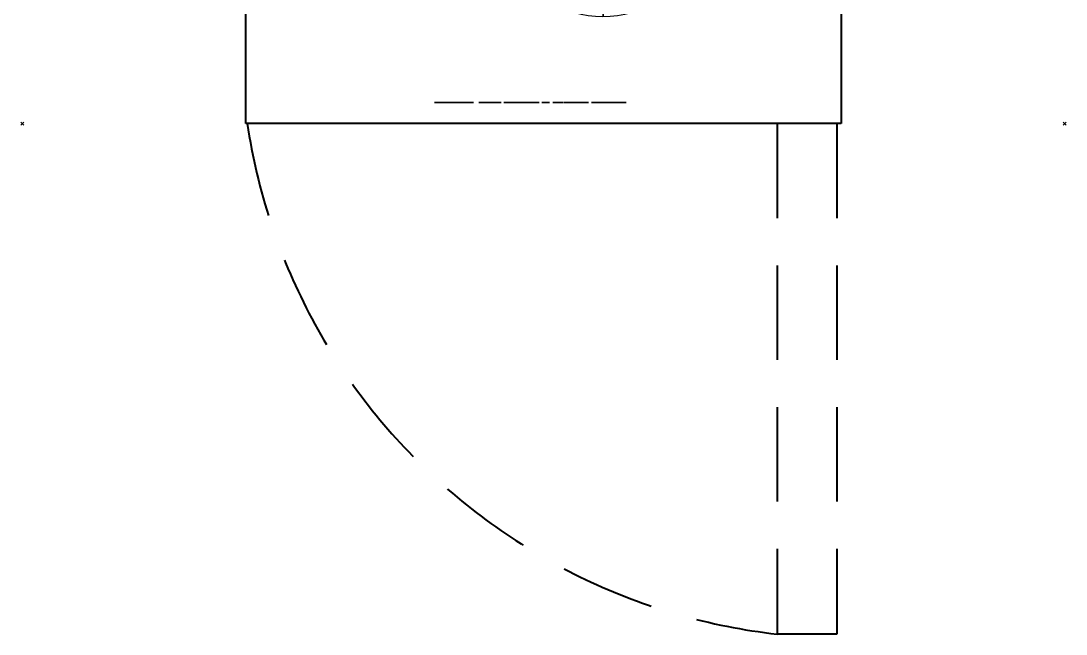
# Model space of a CAD drawing. Header units: millimetres. Extents: x -151 to 551, y -1073 to 151.
# Drawn here: x -151 to 551, y -1073 to -661 of the extents above; entities that cross this region are included whole.
import ezdxf

# ---------------------------------------------------------------- set-up
doc = ezdxf.new("R2010")
doc.units = ezdxf.units.MM
doc.header["$PDMODE"] = 3
doc.linetypes.add('Dash', pattern=[11.999999, 6, -6])
doc.linetypes.add('NASCOSTA', pattern=[9.525, 6.35, -3.175])
doc.layers.add('IQ_200_2D', color=1, linetype='Continuous', lineweight=40)
doc.layers.add('IQ_204_2D', color=7, linetype='Dash', lineweight=40)
for name, color, linetype in [('IQ_BLACK_3D', 250, 'Continuous'), ('IQ_CON_DRAIN_INT', 7, 'Continuous'), ('IQ_INS_3D', 3, 'Continuous')]:
    doc.layers.add(name, color=color, linetype=linetype)

# ---------------------------------------------------------------- blocks, each defined once
blk = doc.blocks.new('*X4')
at = {"color": 0}
for p, q in [((313.993, 2209.039), (321.505, 2216.552)), ((314.108, 2207.74), (322.804, 2216.436)), ((314.158, 2210.619), (319.926, 2216.386)), ((314.399, 2206.617), (323.928, 2216.145)), ((314.821, 2205.625), (324.919, 2215.723)), ((315.101, 2212.976), (317.568, 2215.443)), ((315.354, 2204.743), (325.801, 2215.191)), ((315.985, 2203.96), (326.584, 2214.559))]:
    blk.add_line(p, q, dxfattribs=at)
blk = doc.blocks.new('DRAIN')
blk.add_line((-2.121, -2.121), (2.121, 2.121))
at = {"extrusion": (-1, 0, 0)}
blk.add_line((0, 2.121, -2.121), (0, -2.121, 2.121), dxfattribs=at)
at = {"extrusion": (0, -1, 0)}
blk.add_line((-2.121, 0, -2.121), (2.121, 0, 2.121), dxfattribs=at)
at = {"extrusion": (-1, 0, 0)}
for start, end in [(45, 225), (225, 45)]:
    blk.add_arc((0, 0), 3, start, end, dxfattribs=at)
for start, end in [(45, 225), (225, 45)]:
    blk.add_arc((0, 0), 3, start, end)
at = {"extrusion": (0, -1, 0)}
for start, end in [(45, 225), (225, 45)]:
    blk.add_arc((0, 0), 3, start, end, dxfattribs=at)
at = {"xscale": 0.4000000000000909, "yscale": 0.4000000000000909, "zscale": 0.4000000000000909}
blk.add_blockref('*X4', (-128.597, -883.621), dxfattribs=at)
at = {"extrusion": (-1, 0, 0), "xscale": 0.3999999999999773, "yscale": 0.3999999999999773, "zscale": 0.3999999999999773}
blk.add_blockref('*X4', (-128.597, -883.621), dxfattribs=at)
at = {"extrusion": (0, -1, 0), "xscale": 0.4000000000000909, "yscale": 0.4000000000000909, "zscale": 0.4000000000000909}
blk.add_blockref('*X4', (-128.597, -883.621), dxfattribs=at)

msp = doc.modelspace()

# ---------------------------------------------------------------- linework, layer by layer
at = {"layer": 'IQ_200_2D'}
for p, q in [((0, -730), (0, 0)), ((400, 0), (400, -730)), ((400, -730), (0, -730))]:
    msp.add_line(p, q, dxfattribs=at)
at = {"layer": 'IQ_204_2D', "linetype": 'NASCOSTA', "ltscale": 10}
for p, q in [((357, -730), (357, -1073)), ((397, -730), (397, -1073)), ((397, -1073), (357, -1073))]:
    msp.add_line(p, q, dxfattribs=at)
msp.add_arc((402.44, -669.59), 405.96, 188.55784, 263.57308, dxfattribs=at)
at = {"layer": 'IQ_INS_3D'}
for p in [(-150, -730), (550, -730)]:
    msp.add_point(p, dxfattribs=at)

# ---------------------------------------------------------------- block references
at = {"layer": 'IQ_CON_DRAIN_INT', "xscale": 25, "yscale": 25, "zscale": 25}
msp.add_blockref('DRAIN', (240, -583), dxfattribs=at)

# ---------------------------------------------------------------- meshes
at = {"layer": 'IQ_BLACK_3D'}
mesh = msp.add_polyface(dxfattribs=at)
corners = [(153.07, -715.77, 690.34), (126.86, -715.77, 690.34), (126.86, -715.77, 664.17), (153.07, -715.77, 664.17), (143.47, -715.77, 665.51), (143.47, -715.77, 689.06), (146.32, -715.77, 687.77), (148.75, -715.77, 685.8), (150.61, -715.77, 683.29), (151.78, -715.77, 680.38), (152.17, -715.77, 677.28), (151.78, -715.77, 674.18), (150.61, -715.77, 671.28), (148.75, -715.77, 668.76), (146.32, -715.77, 666.8), (142.27, -715.77, 687.35), (141.56, -715.77, 684.91), (140.32, -715.77, 682.68), (138.62, -715.77, 680.79), (136.53, -715.77, 679.33), (134.17, -715.77, 678.37), (131.65, -715.77, 677.96), (127.76, -715.77, 677.96), (128.29, -715.77, 680.87), (129.52, -715.77, 683.55), (131.36, -715.77, 685.86), (133.71, -715.77, 687.66), (136.42, -715.77, 688.83), (139.33, -715.77, 689.3), (142.27, -715.77, 689.06), (131.65, -715.77, 676.6), (134.17, -715.77, 676.19), (136.53, -715.77, 675.24), (138.62, -715.77, 673.77), (140.32, -715.77, 671.88), (141.56, -715.77, 669.66), (142.27, -715.77, 667.21), (142.27, -715.77, 665.2), (139.31, -715.77, 665.04), (136.39, -715.77, 665.59), (133.69, -715.77, 666.81), (131.36, -715.77, 668.65), (129.53, -715.77, 670.98), (128.3, -715.77, 673.68), (127.76, -715.77, 676.6)]
mesh.append_faces([[corners[k] for k in face] for face in [(14, 3, 13), (41, 2, 40), (39, 2, 38), (9, 0, 8), (7, 0, 6), (6, 0, 5), (15, 5, 29), (21, 30, 20), (24, 1, 23)]], dxfattribs={"vtx0": -1, "vtx1": -1})
mesh.append_faces([[corners[k] for k in face] for face in [(4, 37, 3)]], dxfattribs={"vtx0": -1, "vtx1": -1, "vtx2": -1})
mesh.append_faces([[corners[k] for k in face] for face in [(3, 14, 4), (3, 37, 38, 2), (4, 36, 37), (17, 33, 34, 16), (3, 10, 11), (2, 41, 42), (2, 42, 43), (19, 32, 33, 18), (19, 31, 32), (20, 30, 31, 19), (0, 7, 8), (16, 4, 5, 15), (10, 3, 0), (1, 25, 26), (28, 0, 1)]], dxfattribs={"vtx0": -1, "vtx2": -1})
mesh.append_faces([[corners[k] for k in face] for face in [(12, 13, 3), (11, 12, 3), (39, 40, 2), (43, 44, 2), (9, 10, 0), (17, 18, 33), (22, 23, 1), (27, 28, 1), (26, 27, 1), (24, 25, 1), (34, 35, 16)]], dxfattribs={"vtx1": -1, "vtx2": -1})
mesh.append_faces([[corners[k] for k in face] for face in [(35, 36, 4, 16), (1, 2, 44, 22), (28, 29, 5, 0)]], dxfattribs={"vtx1": -1, "vtx2": -1, "vtx3": -1})
mesh.append_faces([[corners[k] for k in face] for face in [(44, 30, 21, 22)]], dxfattribs={"vtx1": -1, "vtx3": -1})
mesh = msp.add_polyface(dxfattribs=at)
corners = [(166.98, -715.77, 674.67), (166.98, -715.77, 677.21), (162.01, -715.77, 677.21), (161.8, -715.77, 677.22), (161.99, -715.77, 674.67), (160.93, -715.77, 674.75), (161.58, -715.77, 677.24), (161.36, -715.77, 677.29), (161.13, -715.77, 677.36), (159.86, -715.77, 675), (158.99, -715.77, 675.42), (160.68, -715.77, 677.58), (160.47, -715.77, 677.74), (158.28, -715.77, 676), (160.28, -715.77, 677.94), (157.75, -715.77, 676.72), (160.11, -715.77, 678.17), (157.37, -715.77, 677.58), (159.98, -715.77, 678.45), (159.87, -715.77, 678.77), (160.9, -715.77, 677.46), (159.78, -715.77, 681.55), (166.37, -715.77, 681.55), (166.37, -715.77, 684.1), (159.78, -715.77, 684.1), (159.78, -715.77, 687.8), (166.79, -715.77, 687.8), (166.79, -715.77, 690.34), (157.08, -715.77, 690.34), (159.8, -715.77, 679.14), (157.15, -715.77, 678.57), (159.78, -715.77, 679.55), (157.08, -715.77, 679.67), (159.1, -715.77, 665.37), (159.49, -715.77, 664.36), (159.87, -715.77, 664.64), (159.22, -715.77, 665.53), (158.94, -715.77, 665.25), (159.06, -715.77, 664.18), (160.15, -715.77, 665.01), (159.29, -715.77, 665.71), (160.33, -715.77, 665.45), (159.32, -715.77, 665.91), (157.62, -715.77, 664.12), (158.6, -715.77, 664.12), (158.55, -715.77, 665.14), (157.62, -715.77, 665.14), (156.51, -715.77, 662.28), (157.62, -715.77, 662.28), (158.75, -715.77, 665.17), (156.51, -715.77, 667.7), (157.62, -715.77, 666.68), (160.33, -715.77, 666.37), (159.29, -715.77, 666.11), (160.39, -715.77, 665.91), (159.22, -715.77, 666.29), (160.15, -715.77, 666.81), (159.87, -715.77, 667.18), (159.1, -715.77, 666.45), (159.49, -715.77, 667.46), (158.94, -715.77, 666.57), (159.06, -715.77, 667.64), (158.75, -715.77, 666.65), (158.6, -715.77, 667.7), (158.55, -715.77, 666.68), (166.09, -715.77, 665.17), (166.09, -715.77, 664.15), (166.89, -715.77, 664.15), (167, -715.77, 665.17), (164.98, -715.77, 662.28), (166.09, -715.77, 662.28), (167.19, -715.77, 665.19), (167.97, -715.77, 664.42), (167.37, -715.77, 665.26), (167.53, -715.77, 665.37), (164.98, -715.77, 667.7), (166.09, -715.77, 666.68), (167.08, -715.77, 666.68), (167.56, -715.77, 667.64), (167.1, -715.77, 667.7), (167.27, -715.77, 666.63), (167.98, -715.77, 667.47)]
mesh.append_faces([[corners[k] for k in face] for face in [(11, 9, 20), (18, 15, 16), (21, 32, 31), (54, 42, 41), (60, 61, 62), (71, 72, 73)]], dxfattribs={"vtx0": -1, "vtx1": -1})
mesh.append_faces([[corners[k] for k in face] for face in [(32, 21, 24, 28)]], dxfattribs={"vtx0": -1, "vtx1": -1, "vtx2": -1})
mesh.append_faces([[corners[k] for k in face] for face in [(5, 6, 7), (5, 7, 8, 9), (28, 24, 25), (33, 34, 35, 36), (37, 38, 34, 33), (36, 35, 39, 40), (41, 42, 40, 39), (38, 37, 49), (52, 53, 42, 54), (53, 52, 56), (63, 64, 62, 61), (65, 66, 67, 68), (77, 78, 79, 76), (76, 79, 75), (78, 77, 80, 81)]], dxfattribs={"vtx0": -1, "vtx2": -1})
mesh.append_faces([[corners[k] for k in face] for face in [(8, 20, 9), (74, 73, 72)]], dxfattribs={"vtx1": -1, "vtx2": -1})
mesh.append_faces([[corners[k] for k in face] for face in [(71, 68, 67, 72)]], dxfattribs={"vtx1": -1, "vtx2": -1, "vtx3": -1})
mesh.append_faces([[corners[k] for k in face] for face in [(2, 3, 4, 0), (5, 4, 3, 6), (10, 9, 11, 12), (13, 10, 12, 14), (15, 13, 14, 16), (17, 15, 18, 19), (19, 29, 30, 17), (29, 31, 32, 30), (43, 44, 45, 46), (44, 38, 49, 45), (50, 47, 46, 51), (55, 53, 56, 57), (58, 55, 57, 59), (60, 58, 59, 61), (51, 64, 63, 50), (75, 69, 65, 76)]], dxfattribs={"vtx1": -1, "vtx3": -1})
mesh.append_faces([[corners[k] for k in face] for face in [(0, 1, 2)]], dxfattribs={"vtx2": -1})
mesh.append_faces([[corners[k] for k in face] for face in [(47, 48, 43, 46), (69, 70, 66, 65)]], dxfattribs={"vtx2": -1, "vtx3": -1})
mesh.append_faces([[corners[k] for k in face] for face in [(21, 22, 23, 24), (25, 26, 27, 28)]], dxfattribs={"vtx3": -1})
mesh = msp.add_polyface(dxfattribs=at)
corners = [(168.9, -715.77, 674.67), (171.59, -715.77, 674.67), (168.9, -715.77, 682.94), (171.59, -715.77, 690.35), (168.9, -715.77, 690.35), (177.94, -715.77, 674.53), (178.67, -715.77, 676.76), (177.95, -715.77, 676.97), (176.64, -715.77, 674.93), (177.32, -715.77, 677.3), (175.53, -715.77, 675.58), (174.62, -715.77, 676.45), (176.81, -715.77, 677.74), (176.43, -715.77, 678.29), (176.17, -715.77, 678.94), (173.94, -715.77, 677.54), (173.52, -715.77, 678.81), (176.06, -715.77, 679.68), (173.37, -715.77, 680.26), (176.13, -715.77, 681.57), (176.51, -715.77, 682.67), (176.9, -715.77, 683.13), (174.64, -715.77, 684.26), (173.95, -715.77, 683.15), (173.52, -715.77, 681.84), (176.25, -715.77, 682.15), (177.4, -715.77, 683.51), (175.55, -715.77, 685.15), (176.66, -715.77, 685.81), (177.98, -715.77, 683.81), (177.93, -715.77, 686.22), (167.97, -715.77, 664.42), (166.89, -715.77, 664.15), (168.01, -715.77, 662.28), (169.27, -715.77, 662.28), (167.53, -715.77, 665.37), (168.29, -715.77, 664.63), (167.65, -715.77, 665.52), (167.73, -715.77, 665.7), (168.74, -715.77, 665.22), (168.86, -715.77, 665.58), (168.55, -715.77, 664.9), (167.75, -715.77, 666.08), (167.76, -715.77, 665.89), (168.89, -715.77, 665.95), (168.82, -715.77, 666.41), (168.64, -715.77, 666.83), (167.68, -715.77, 666.26), (168.35, -715.77, 667.19), (167.58, -715.77, 666.42), (167.44, -715.77, 666.55), (167.98, -715.77, 667.47), (167.27, -715.77, 666.63), (176.66, -715.77, 663.27), (176.92, -715.77, 662.27), (177.6, -715.77, 662.55), (177.09, -715.77, 663.45), (176.19, -715.77, 663.21), (176.19, -715.77, 662.18), (175.73, -715.77, 663.27), (178.18, -715.77, 663), (177.46, -715.77, 663.73), (177.74, -715.77, 664.1), (178.63, -715.77, 663.58), (175.3, -715.77, 663.45), (175.46, -715.77, 662.27), (174.79, -715.77, 662.55), (174.93, -715.77, 663.73), (174.2, -715.77, 663), (174.65, -715.77, 664.1), (173.76, -715.77, 663.58), (174.47, -715.77, 664.53), (173.47, -715.77, 664.26), (173.38, -715.77, 664.99), (174.41, -715.77, 664.99), (173.47, -715.77, 665.72), (174.47, -715.77, 665.45), (177.46, -715.77, 666.26), (177.74, -715.77, 665.89), (178.18, -715.77, 666.98), (177.6, -715.77, 667.43), (177.09, -715.77, 666.54), (176.92, -715.77, 667.71), (176.66, -715.77, 666.72), (176.19, -715.77, 667.81), (176.19, -715.77, 666.78), (174.65, -715.77, 665.89), (174.93, -715.77, 666.26), (174.2, -715.77, 666.98), (173.76, -715.77, 666.4), (175.3, -715.77, 666.54), (174.79, -715.77, 667.43), (175.46, -715.77, 667.71), (175.73, -715.77, 666.72)]
mesh.append_faces([[corners[k] for k in face] for face in [(31, 32, 33, 34)]], dxfattribs={"vtx0": -1})
mesh.append_faces([[corners[k] for k in face] for face in [(12, 10, 9), (25, 23, 19), (65, 64, 66), (77, 80, 81)]], dxfattribs={"vtx0": -1, "vtx1": -1})
mesh.append_faces([[corners[k] for k in face] for face in [(5, 6, 7, 8), (9, 10, 8, 7), (23, 25, 20), (29, 30, 28), (35, 31, 36, 37), (50, 48, 51, 52), (48, 50, 49), (53, 54, 55, 56), (57, 58, 54, 53), (58, 57, 59), (67, 68, 66, 64), (69, 70, 68, 67), (71, 72, 70, 69), (82, 83, 81, 80), (83, 82, 84, 85), (92, 93, 85, 84)]], dxfattribs={"vtx0": -1, "vtx2": -1})
mesh.append_faces([[corners[k] for k in face] for face in [(37, 36, 41, 39)]], dxfattribs={"vtx0": -1, "vtx3": -1})
mesh.append_faces([[corners[k] for k in face] for face in [(0, 1, 2)]], dxfattribs={"vtx1": -1})
mesh.append_faces([[corners[k] for k in face] for face in [(24, 18, 19, 23)]], dxfattribs={"vtx1": -1, "vtx2": -1})
mesh.append_faces([[corners[k] for k in face] for face in [(18, 16, 17, 19)]], dxfattribs={"vtx1": -1, "vtx2": -1, "vtx3": -1})
mesh.append_faces([[corners[k] for k in face] for face in [(11, 10, 12, 13), (13, 14, 15, 11), (16, 15, 14, 17), (20, 21, 22, 23), (21, 26, 27, 22), (28, 27, 26, 29), (38, 37, 39, 40), (42, 43, 44, 45), (43, 38, 40, 44), (45, 46, 47, 42), (46, 48, 49, 47), (55, 60, 61, 56), (62, 61, 60, 63), (59, 64, 65, 58), (73, 72, 71, 74), (75, 73, 74, 76), (77, 78, 79, 80), (86, 87, 88, 89), (89, 75, 76, 86), (87, 90, 91, 88), (92, 91, 90, 93)]], dxfattribs={"vtx1": -1, "vtx3": -1})
mesh.append_faces([[corners[k] for k in face] for face in [(3, 4, 2, 1)]], dxfattribs={"vtx2": -1})
mesh = msp.add_polyface(dxfattribs=at)
corners = [(181.41, -715.77, 674.66), (182.37, -715.77, 675.03), (180.92, -715.77, 676.91), (180.26, -715.77, 676.75), (183.29, -715.77, 675.61), (181.51, -715.77, 677.17), (180.42, -715.77, 674.45), (179.49, -715.77, 676.69), (179.4, -715.77, 674.39), (182.05, -715.77, 677.54), (184.19, -715.77, 676.42), (182.56, -715.77, 678), (182.2, -715.77, 681.57), (176.06, -715.77, 679.68), (184.91, -715.77, 679.68), (184.96, -715.77, 680.62), (184.86, -715.77, 681.79), (182.14, -715.77, 682.07), (178.67, -715.77, 676.76), (177.94, -715.77, 674.53), (176.13, -715.77, 681.57), (184.56, -715.77, 682.87), (181.98, -715.77, 682.53), (184.07, -715.77, 683.84), (181.71, -715.77, 682.96), (180.94, -715.77, 683.63), (181.36, -715.77, 683.32), (182.6, -715.77, 685.39), (181.64, -715.77, 685.91), (183.42, -715.77, 684.69), (180.55, -715.77, 686.25), (179.91, -715.77, 684.01), (180.45, -715.77, 683.86), (179.33, -715.77, 686.36), (179.33, -715.77, 684.06), (177.93, -715.77, 686.22), (177.98, -715.77, 683.81), (178.63, -715.77, 683.99), (192.54, -715.77, 674.34), (191.72, -715.77, 676.9), (191.12, -715.77, 674.5), (190.98, -715.77, 677.15), (189.81, -715.77, 674.93), (190.33, -715.77, 677.56), (188.67, -715.77, 675.62), (189.79, -715.77, 678.11), (187.71, -715.77, 676.54), (189.39, -715.77, 678.77), (189.13, -715.77, 679.53), (186.98, -715.77, 677.66), (186.52, -715.77, 678.95), (186.35, -715.77, 680.38), (189.04, -715.77, 680.38), (191.72, -715.77, 683.86), (192.54, -715.77, 683.95), (192.54, -715.77, 686.41), (191.12, -715.77, 686.26), (189.39, -715.77, 681.98), (187.71, -715.77, 684.21), (186.98, -715.77, 683.09), (189.13, -715.77, 681.22), (186.52, -715.77, 681.81), (189.79, -715.77, 682.64), (188.67, -715.77, 685.13), (189.81, -715.77, 685.82), (190.33, -715.77, 683.19), (190.98, -715.77, 683.6), (177.92, -715.77, 664.53), (178.63, -715.77, 663.58), (178.91, -715.77, 664.26), (177.98, -715.77, 664.99), (177.74, -715.77, 664.1), (179.01, -715.77, 664.99), (177.92, -715.77, 665.45), (178.91, -715.77, 665.72), (178.63, -715.77, 666.4), (177.74, -715.77, 665.89), (178.18, -715.77, 666.98), (184.78, -715.77, 665.53), (184.78, -715.77, 664.51), (186.82, -715.77, 664.51), (186.82, -715.77, 665.53), (183.67, -715.77, 662.28), (184.78, -715.77, 662.28), (183.67, -715.77, 667.7), (184.78, -715.77, 666.68), (187.02, -715.77, 666.68), (187.02, -715.77, 667.7), (192.73, -715.77, 663.77), (191.62, -715.77, 664.04), (191.66, -715.77, 663.65), (191.78, -715.77, 663.28)]
mesh.append_faces([[corners[k] for k in face] for face in [(9, 4, 10, 11), (78, 79, 80, 81)]], dxfattribs={"vtx0": -1})
mesh.append_faces([[corners[k] for k in face] for face in [(6, 7, 8), (5, 4, 9), (25, 28, 32), (29, 24, 23), (34, 33, 37), (38, 39, 40), (47, 46, 45), (77, 76, 75)]], dxfattribs={"vtx0": -1, "vtx1": -1})
mesh.append_faces([[corners[k] for k in face] for face in [(84, 79, 78, 85)]], dxfattribs={"vtx0": -1, "vtx1": -1, "vtx3": -1})
mesh.append_faces([[corners[k] for k in face] for face in [(12, 15, 16, 17), (18, 19, 8, 7), (13, 12, 20), (17, 16, 21, 22), (23, 24, 22, 21), (30, 31, 32, 28), (31, 30, 33, 34), (35, 36, 37, 33), (41, 42, 40, 39), (42, 41, 43, 44), (45, 46, 44, 43), (51, 48, 52), (57, 58, 59, 60), (58, 57, 62, 63), (51, 52, 60), (64, 65, 66, 56), (56, 66, 53), (65, 64, 63, 62), (67, 68, 69, 70), (68, 67, 71), (72, 73, 70, 69), (73, 72, 74), (75, 76, 73, 74)]], dxfattribs={"vtx0": -1, "vtx2": -1})
mesh.append_faces([[corners[k] for k in face] for face in [(12, 13, 14, 15), (88, 89, 90, 91)]], dxfattribs={"vtx0": -1, "vtx3": -1})
mesh.append_faces([[corners[k] for k in face] for face in [(50, 49, 48, 51), (61, 51, 60, 59)]], dxfattribs={"vtx1": -1, "vtx2": -1})
mesh.append_faces([[corners[k] for k in face] for face in [(0, 1, 2, 3), (1, 4, 5, 2), (6, 0, 3, 7), (25, 26, 27, 28), (26, 24, 29, 27), (47, 48, 49, 46), (53, 54, 55, 56)]], dxfattribs={"vtx1": -1, "vtx3": -1})
mesh.append_faces([[corners[k] for k in face] for face in [(82, 83, 79, 84)]], dxfattribs={"vtx2": -1})
mesh.append_faces([[corners[k] for k in face] for face in [(85, 86, 87, 84)]], dxfattribs={"vtx3": -1})
mesh = msp.add_polyface(dxfattribs=at)
corners = [(194.97, -715.77, 674.8), (196.08, -715.77, 675.41), (194.16, -715.77, 677.13), (193.4, -715.77, 676.89), (193.79, -715.77, 674.45), (192.54, -715.77, 676.81), (192.54, -715.77, 674.34), (191.72, -715.77, 676.9), (197.11, -715.77, 676.31), (194.83, -715.77, 677.52), (195.44, -715.77, 678.05), (194.83, -715.77, 683.23), (195.44, -715.77, 682.7), (197.11, -715.77, 684.44), (196.08, -715.77, 685.34), (193.4, -715.77, 683.86), (194.16, -715.77, 683.62), (194.97, -715.77, 685.95), (193.79, -715.77, 686.3), (192.54, -715.77, 686.41), (192.54, -715.77, 683.95), (199.6, -715.77, 676.56), (200.16, -715.77, 675.87), (202.11, -715.77, 677.87), (201.92, -715.77, 678.11), (201.76, -715.77, 678.4), (199.18, -715.77, 677.39), (201.63, -715.77, 678.73), (198.92, -715.77, 678.34), (201.53, -715.77, 679.11), (201.48, -715.77, 679.55), (198.79, -715.77, 679.4), (201.48, -715.77, 683.55), (201.49, -715.77, 686.01), (201.49, -715.77, 690.35), (198.79, -715.77, 690.35), (193.4, -715.77, 663.31), (193.35, -715.77, 662.28), (195.1, -715.77, 662.28), (195.1, -715.77, 663.31), (193.23, -715.77, 663.33), (192.96, -715.77, 662.33), (193.06, -715.77, 663.39), (192.26, -715.77, 662.67), (192.59, -715.77, 662.46), (192.81, -715.77, 663.62), (191.78, -715.77, 663.28), (191.99, -715.77, 662.95), (192.92, -715.77, 663.49), (194.9, -715.77, 664.59), (194.9, -715.77, 665.61), (192.73, -715.77, 665.61), (192.73, -715.77, 664.59), (192.73, -715.77, 666.68), (195.05, -715.77, 666.68), (195.05, -715.77, 667.7), (191.62, -715.77, 667.7), (191.62, -715.77, 664.04), (192.73, -715.77, 663.77), (201.06, -715.77, 662.22), (201.47, -715.77, 663.21), (201.22, -715.77, 663.24), (200.62, -715.77, 662.33), (200.73, -715.77, 663.44), (199.87, -715.77, 662.79), (200.21, -715.77, 662.53), (200.52, -715.77, 663.6), (199.59, -715.77, 663.13), (200.98, -715.77, 663.34), (200.35, -715.77, 663.81), (200.23, -715.77, 664.04), (199.38, -715.77, 663.51), (200.58, -715.77, 664.93), (201.02, -715.77, 664.73), (201.2, -715.77, 665.81), (201.09, -715.77, 665.85), (201, -715.77, 665.92), (200.92, -715.77, 666.02), (200.21, -715.77, 665.22), (199.9, -715.77, 665.59), (200.87, -715.77, 666.12), (199.78, -715.77, 666.06), (200.84, -715.77, 666.24), (200.85, -715.77, 666.36), (199.77, -715.77, 666.56), (200.88, -715.77, 666.47), (200.94, -715.77, 666.58), (200.02, -715.77, 667.16), (199.89, -715.77, 666.98), (200.56, -715.77, 667.57), (201.03, -715.77, 666.66), (201.13, -715.77, 666.73), (200.99, -715.77, 667.73), (200.17, -715.77, 667.32), (199.81, -715.77, 666.78)]
mesh.append_faces([[corners[k] for k in face] for face in [(36, 37, 38, 39)]], dxfattribs={"vtx0": -1})
mesh.append_faces([[corners[k] for k in face] for face in [(29, 28, 27), (58, 46, 45), (63, 62, 68), (76, 72, 75)]], dxfattribs={"vtx0": -1, "vtx1": -1})
mesh.append_faces([[corners[k] for k in face] for face in [(25, 26, 21, 24), (27, 28, 26, 25), (37, 36, 40, 41), (41, 40, 42), (45, 46, 47, 48), (48, 47, 43, 42), (59, 60, 61, 62), (66, 67, 64, 63), (79, 77, 80, 81), (81, 82, 83, 84), (81, 80, 82), (89, 90, 91, 92), (93, 86, 90, 89), (86, 93, 87)]], dxfattribs={"vtx0": -1, "vtx2": -1})
mesh.append_faces([[corners[k] for k in face] for face in [(31, 30, 32, 33), (57, 58, 52, 51)]], dxfattribs={"vtx0": -1, "vtx2": -1, "vtx3": -1})
mesh.append_faces([[corners[k] for k in face] for face in [(42, 43, 44, 41), (63, 64, 65, 62)]], dxfattribs={"vtx0": -1, "vtx3": -1})
mesh.append_faces([[corners[k] for k in face] for face in [(10, 9, 8)]], dxfattribs={"vtx1": -1})
mesh.append_faces([[corners[k] for k in face] for face in [(61, 68, 62), (66, 69, 67), (79, 78, 77), (88, 94, 85)]], dxfattribs={"vtx1": -1, "vtx2": -1})
mesh.append_faces([[corners[k] for k in face] for face in [(0, 1, 2, 3), (4, 0, 3, 5), (6, 4, 5, 7), (1, 8, 9, 2), (15, 16, 17, 18), (16, 11, 14, 17), (18, 19, 20, 15), (21, 22, 23, 24), (29, 30, 31, 28), (56, 57, 51, 53), (72, 73, 74, 75), (76, 77, 78, 72), (85, 86, 87, 88), (94, 84, 83, 85)]], dxfattribs={"vtx1": -1, "vtx3": -1})
mesh.append_faces([[corners[k] for k in face] for face in [(49, 50, 51, 52)]], dxfattribs={"vtx2": -1})
mesh.append_faces([[corners[k] for k in face] for face in [(11, 12, 13, 14), (33, 34, 35, 31), (53, 54, 55, 56), (69, 70, 71, 67)]], dxfattribs={"vtx3": -1})
mesh = msp.add_polyface(dxfattribs=at)
corners = [(203.54, -715.77, 677.21), (202.84, -715.77, 674.72), (203.98, -715.77, 674.67), (203.77, -715.77, 677.2), (203.99, -715.77, 677.2), (203.29, -715.77, 677.25), (203.04, -715.77, 677.31), (201.78, -715.77, 674.94), (200.16, -715.77, 675.87), (200.89, -715.77, 675.33), (202.33, -715.77, 677.68), (202.11, -715.77, 677.87), (202.56, -715.77, 677.52), (202.8, -715.77, 677.4), (203.94, -715.77, 683.55), (203.94, -715.77, 686.01), (201.49, -715.77, 686.01), (201.48, -715.77, 683.55), (206.21, -715.77, 674.67), (208.89, -715.77, 674.67), (208.89, -715.77, 680.63), (206.21, -715.77, 686), (208.96, -715.77, 681.39), (209.17, -715.77, 682.05), (209.5, -715.77, 682.61), (208.89, -715.77, 684.32), (208.89, -715.77, 686), (202.61, -715.77, 662.47), (203.1, -715.77, 662.76), (202.19, -715.77, 663.45), (201.97, -715.77, 663.32), (203.29, -715.77, 663.09), (202.27, -715.77, 663.53), (203.41, -715.77, 663.45), (202.32, -715.77, 663.62), (202.08, -715.77, 662.28), (201.73, -715.77, 663.23), (202.36, -715.77, 663.73), (203.44, -715.77, 663.83), (203.39, -715.77, 664.21), (202.36, -715.77, 663.84), (203.26, -715.77, 664.57), (202.34, -715.77, 663.94), (202.3, -715.77, 664.04), (203.03, -715.77, 664.87), (202.23, -715.77, 664.13), (202.74, -715.77, 665.12), (202.15, -715.77, 664.2), (201.6, -715.77, 664.5), (202.42, -715.77, 665.31), (201.82, -715.77, 665.58), (201.47, -715.77, 663.21), (201.06, -715.77, 662.22), (201.51, -715.77, 662.19), (201.02, -715.77, 664.73), (201.2, -715.77, 665.81), (202.18, -715.77, 666.49), (202.39, -715.77, 666.28), (202.94, -715.77, 667.17), (202.63, -715.77, 667.44), (201.93, -715.77, 666.64), (202.26, -715.77, 667.64), (201.65, -715.77, 666.74), (201.86, -715.77, 667.76), (201.44, -715.77, 667.79), (201.36, -715.77, 666.77), (200.99, -715.77, 667.73), (201.24, -715.77, 666.76), (201.13, -715.77, 666.73), (203.19, -715.77, 666.83), (208.92, -715.77, 663.44), (208.06, -715.77, 662.79), (208.4, -715.77, 662.53), (208.81, -715.77, 662.33), (208.71, -715.77, 663.6), (207.78, -715.77, 663.13), (208.54, -715.77, 663.81), (208.42, -715.77, 664.04), (207.57, -715.77, 663.51), (208.09, -715.77, 665.59), (209.11, -715.77, 666.02), (209.05, -715.77, 666.12), (207.97, -715.77, 666.06), (208.39, -715.77, 665.22), (209.03, -715.77, 666.24), (209.04, -715.77, 666.36), (207.95, -715.77, 666.56), (209.07, -715.77, 666.47), (209.13, -715.77, 666.58), (208.2, -715.77, 667.16), (208.08, -715.77, 666.98), (208, -715.77, 666.78), (208.36, -715.77, 667.32)]
mesh.append_faces([[corners[k] for k in face] for face in [(3, 2, 4), (58, 57, 69)]], dxfattribs={"vtx0": -1})
mesh.append_faces([[corners[k] for k in face] for face in [(12, 7, 13), (42, 41, 43), (35, 36, 53), (49, 47, 46), (89, 88, 92)]], dxfattribs={"vtx0": -1, "vtx1": -1})
mesh.append_faces([[corners[k] for k in face] for face in [(0, 1, 2, 3), (1, 5, 6, 7), (7, 6, 13), (21, 20, 22), (21, 22, 23), (43, 41, 44, 45), (46, 47, 45, 44), (51, 52, 53, 36), (64, 65, 62, 63), (66, 67, 65, 64), (74, 75, 71, 70), (79, 80, 81, 82), (82, 84, 85, 86)]], dxfattribs={"vtx0": -1, "vtx2": -1})
mesh.append_faces([[corners[k] for k in face] for face in [(70, 71, 72, 73)]], dxfattribs={"vtx0": -1, "vtx3": -1})
mesh.append_faces([[corners[k] for k in face] for face in [(26, 21, 25)]], dxfattribs={"vtx1": -1})
mesh.append_faces([[corners[k] for k in face] for face in [(0, 5, 1), (68, 67, 66), (74, 76, 75), (79, 83, 80), (90, 91, 87)]], dxfattribs={"vtx1": -1, "vtx2": -1})
mesh.append_faces([[corners[k] for k in face] for face in [(23, 24, 25, 21)]], dxfattribs={"vtx1": -1, "vtx2": -1, "vtx3": -1})
mesh.append_faces([[corners[k] for k in face] for face in [(8, 9, 10, 11), (9, 7, 12, 10), (27, 28, 29, 30), (28, 31, 32, 29), (31, 33, 34, 32), (35, 27, 30, 36), (37, 34, 33, 38), (38, 39, 40, 37), (39, 41, 42, 40), (48, 47, 49, 50), (54, 48, 50, 55), (56, 57, 58, 59), (60, 56, 59, 61), (62, 60, 61, 63), (87, 88, 89, 90), (91, 86, 85, 87)]], dxfattribs={"vtx1": -1, "vtx3": -1})
mesh.append_faces([[corners[k] for k in face] for face in [(14, 15, 16, 17), (18, 19, 20, 21)]], dxfattribs={"vtx2": -1})
mesh.append_faces([[corners[k] for k in face] for face in [(76, 77, 78, 75)]], dxfattribs={"vtx3": -1})
mesh = msp.add_polyface(dxfattribs=at)
corners = [(209.5, -715.77, 682.61), (209.96, -715.77, 683.06), (208.89, -715.77, 684.32), (209.84, -715.77, 685.5), (210.52, -715.77, 683.39), (211.19, -715.77, 683.6), (210.53, -715.77, 685.89), (209.29, -715.77, 684.97), (211.34, -715.77, 686.14), (211.94, -715.77, 683.67), (212.26, -715.77, 686.23), (213.07, -715.77, 686.16), (213.07, -715.77, 683.55), (215.79, -715.77, 675.63), (216.94, -715.77, 674.93), (217.45, -715.77, 677.55), (216.91, -715.77, 678.1), (214.83, -715.77, 676.55), (216.51, -715.77, 678.76), (216.25, -715.77, 679.51), (214.11, -715.77, 677.66), (213.65, -715.77, 678.93), (216.16, -715.77, 680.34), (213.65, -715.77, 681.74), (213.48, -715.77, 680.34), (216.91, -715.77, 682.58), (217.45, -715.77, 683.12), (215.79, -715.77, 685.05), (214.83, -715.77, 684.13), (216.51, -715.77, 681.92), (214.11, -715.77, 683.01), (216.25, -715.77, 681.16), (210.8, -715.77, 662.47), (211.29, -715.77, 662.76), (210.38, -715.77, 663.45), (210.16, -715.77, 663.32), (211.48, -715.77, 663.09), (210.46, -715.77, 663.53), (211.59, -715.77, 663.45), (210.51, -715.77, 663.62), (210.26, -715.77, 662.28), (209.92, -715.77, 663.23), (210.54, -715.77, 663.73), (211.63, -715.77, 663.83), (211.58, -715.77, 664.21), (210.55, -715.77, 663.84), (211.45, -715.77, 664.57), (210.53, -715.77, 663.94), (210.49, -715.77, 664.04), (211.22, -715.77, 664.87), (210.42, -715.77, 664.13), (210.93, -715.77, 665.12), (210.34, -715.77, 664.2), (209.78, -715.77, 664.5), (210.61, -715.77, 665.31), (210.01, -715.77, 665.58), (209.66, -715.77, 663.21), (209.25, -715.77, 662.22), (209.7, -715.77, 662.19), (209.41, -715.77, 663.24), (208.81, -715.77, 662.33), (209.17, -715.77, 663.34), (209.2, -715.77, 664.73), (209.39, -715.77, 665.81), (208.92, -715.77, 663.44), (210.37, -715.77, 666.49), (210.58, -715.77, 666.28), (211.13, -715.77, 667.17), (210.81, -715.77, 667.44), (208.77, -715.77, 664.93), (209.28, -715.77, 665.85), (210.12, -715.77, 666.64), (210.45, -715.77, 667.64), (209.84, -715.77, 666.74), (210.05, -715.77, 667.76), (209.63, -715.77, 667.79), (209.55, -715.77, 666.77), (209.18, -715.77, 667.73), (209.43, -715.77, 666.76), (209.32, -715.77, 666.73), (211.38, -715.77, 666.83), (209.18, -715.77, 665.92), (209.11, -715.77, 666.02), (208.39, -715.77, 665.22), (207.97, -715.77, 666.06), (209.05, -715.77, 666.12), (209.03, -715.77, 666.24), (208.75, -715.77, 667.57), (209.21, -715.77, 666.66), (208.36, -715.77, 667.32), (209.13, -715.77, 666.58)]
mesh.append_faces([[corners[k] for k in face] for face in [(67, 66, 80)]], dxfattribs={"vtx0": -1})
mesh.append_faces([[corners[k] for k in face] for face in [(29, 30, 31), (47, 46, 48), (40, 41, 58), (64, 60, 61), (81, 69, 70), (54, 52, 51)]], dxfattribs={"vtx0": -1, "vtx1": -1})
mesh.append_faces([[corners[k] for k in face] for face in [(3, 4, 5, 6), (2, 1, 4, 7), (23, 22, 31, 30), (48, 46, 49, 50), (51, 52, 50, 49), (56, 57, 58, 41), (57, 56, 59, 60), (75, 76, 73, 74), (77, 78, 76, 75), (84, 85, 86), (87, 88, 79, 77), (89, 90, 88, 87)]], dxfattribs={"vtx0": -1, "vtx2": -1})
mesh.append_faces([[corners[k] for k in face] for face in [(22, 23, 24, 21)]], dxfattribs={"vtx0": -1, "vtx3": -1})
mesh.append_faces([[corners[k] for k in face] for face in [(0, 1, 2), (10, 8, 9, 11), (3, 7, 4), (59, 61, 60), (79, 78, 77)]], dxfattribs={"vtx1": -1, "vtx2": -1})
mesh.append_faces([[corners[k] for k in face] for face in [(8, 6, 5, 9), (13, 14, 15, 16), (17, 13, 16, 18), (18, 19, 20, 17), (21, 20, 19, 22), (25, 26, 27, 28), (29, 25, 28, 30), (32, 33, 34, 35), (33, 36, 37, 34), (36, 38, 39, 37), (40, 32, 35, 41), (42, 39, 38, 43), (43, 44, 45, 42), (44, 46, 47, 45), (53, 52, 54, 55), (62, 53, 55, 63), (65, 66, 67, 68), (69, 62, 63, 70), (71, 65, 68, 72), (73, 71, 72, 74), (81, 82, 83, 69)]], dxfattribs={"vtx1": -1, "vtx3": -1})
mesh.append_faces([[corners[k] for k in face] for face in [(9, 12, 11)]], dxfattribs={"vtx2": -1})
mesh = msp.add_polyface(dxfattribs=at)
corners = [(221.09, -715.77, 674.49), (222.39, -715.77, 674.93), (221.23, -715.77, 677.14), (220.49, -715.77, 676.87), (223.54, -715.77, 675.63), (221.88, -715.77, 677.55), (219.67, -715.77, 674.33), (219.67, -715.77, 676.78), (218.84, -715.77, 676.87), (222.42, -715.77, 678.1), (224.5, -715.77, 676.55), (222.83, -715.77, 678.76), (223.09, -715.77, 679.51), (225.23, -715.77, 677.66), (225.69, -715.77, 678.93), (223.18, -715.77, 680.34), (218.1, -715.77, 677.14), (218.24, -715.77, 674.49), (216.94, -715.77, 674.93), (217.45, -715.77, 677.55), (225.85, -715.77, 680.34), (225.69, -715.77, 681.74), (225.23, -715.77, 683.01), (223.09, -715.77, 681.16), (222.42, -715.77, 682.58), (222.83, -715.77, 681.92), (224.5, -715.77, 684.13), (223.54, -715.77, 685.05), (221.88, -715.77, 683.12), (222.39, -715.77, 685.75), (221.23, -715.77, 683.54), (221.09, -715.77, 686.19), (219.67, -715.77, 686.34), (220.49, -715.77, 683.8), (217.45, -715.77, 683.12), (218.1, -715.77, 683.54), (216.94, -715.77, 685.75), (215.79, -715.77, 685.05), (218.84, -715.77, 683.8), (219.67, -715.77, 683.89), (218.24, -715.77, 686.19), (216.23, -715.77, 667.7), (216.23, -715.77, 662.28), (217.35, -715.77, 662.28), (217.35, -715.77, 667.7), (226.05, -715.77, 663.8), (225.7, -715.77, 663.53), (226.27, -715.77, 662.55), (226.85, -715.77, 663), (225.3, -715.77, 663.36), (225.59, -715.77, 662.27), (224.86, -715.77, 662.18), (227.3, -715.77, 663.58), (226.32, -715.77, 664.15), (227.58, -715.77, 664.26), (226.49, -715.77, 664.56), (224.86, -715.77, 663.31), (224.13, -715.77, 662.27), (224.42, -715.77, 663.36), (223.45, -715.77, 662.55), (223.67, -715.77, 663.8), (222.87, -715.77, 663), (224.02, -715.77, 663.53), (223.4, -715.77, 664.15), (222.42, -715.77, 663.58), (223.23, -715.77, 664.56), (222.14, -715.77, 664.26), (223.17, -715.77, 664.99), (222.04, -715.77, 664.99), (227.58, -715.77, 665.72), (227.3, -715.77, 666.4), (226.49, -715.77, 665.43), (226.55, -715.77, 664.99), (226.32, -715.77, 665.84), (226.85, -715.77, 666.98), (226.05, -715.77, 666.18), (226.27, -715.77, 667.43), (225.7, -715.77, 666.45), (225.3, -715.77, 666.62), (225.59, -715.77, 667.71), (224.86, -715.77, 666.68), (224.86, -715.77, 667.81), (224.42, -715.77, 666.62), (223.4, -715.77, 665.84), (222.42, -715.77, 666.4), (222.14, -715.77, 665.72), (223.23, -715.77, 665.43), (223.67, -715.77, 666.18), (222.87, -715.77, 666.98), (224.13, -715.77, 667.71), (224.02, -715.77, 666.45), (223.45, -715.77, 667.43)]
mesh.append_faces([[corners[k] for k in face] for face in [(41, 42, 43, 44)]])
mesh.append_faces([[corners[k] for k in face] for face in [(50, 49, 51), (71, 70, 73), (80, 81, 82)]], dxfattribs={"vtx0": -1, "vtx1": -1})
mesh.append_faces([[corners[k] for k in face] for face in [(6, 7, 8), (9, 4, 10, 11), (12, 13, 14, 15), (13, 12, 11, 10), (4, 9, 5), (32, 39, 33), (54, 55, 53, 52), (56, 57, 51, 49), (57, 56, 58, 59), (60, 61, 59, 62), (59, 58, 62), (63, 64, 61, 60), (65, 66, 64, 63), (66, 65, 67, 68), (74, 75, 73, 70), (76, 77, 75, 74), (83, 84, 85, 86), (68, 67, 86, 85), (89, 90, 82, 81), (90, 89, 91)]], dxfattribs={"vtx0": -1, "vtx2": -1})
mesh.append_faces([[corners[k] for k in face] for face in [(20, 21, 15, 14)]], dxfattribs={"vtx1": -1, "vtx2": -1})
mesh.append_faces([[corners[k] for k in face] for face in [(0, 1, 2, 3), (1, 4, 5, 2), (6, 0, 3, 7), (8, 16, 17, 6), (18, 17, 16, 19), (21, 22, 23, 15), (24, 25, 26, 27), (25, 23, 22, 26), (28, 24, 27, 29), (30, 28, 29, 31), (31, 32, 33, 30), (34, 35, 36, 37), (38, 39, 32, 40), (40, 36, 35, 38), (45, 46, 47, 48), (46, 49, 50, 47), (48, 52, 53, 45), (69, 70, 71, 72), (78, 77, 76, 79), (80, 78, 79, 81), (83, 87, 88, 84), (91, 88, 87, 90)]], dxfattribs={"vtx1": -1, "vtx3": -1})
mesh = msp.add_polyface(dxfattribs=at)
corners = [(227.51, -715.77, 674.67), (230.22, -715.77, 674.67), (227.51, -715.77, 683.21), (230.22, -715.77, 690.35), (227.51, -715.77, 690.35), (240.07, -715.77, 674.91), (239.09, -715.77, 677.33), (238.75, -715.77, 677.12), (239.25, -715.77, 674.61), (238.36, -715.77, 676.97), (238.38, -715.77, 674.43), (240.79, -715.77, 675.32), (239.38, -715.77, 677.61), (239.62, -715.77, 677.95), (241.43, -715.77, 675.86), (241.95, -715.77, 676.51), (242.34, -715.77, 677.3), (237.93, -715.77, 676.88), (237.45, -715.77, 674.38), (237.47, -715.77, 676.85), (236.59, -715.77, 676.97), (235.67, -715.77, 674.61), (236.53, -715.77, 674.43), (237.02, -715.77, 676.88), (235.86, -715.77, 677.33), (234.14, -715.77, 675.31), (234.86, -715.77, 674.9), (236.2, -715.77, 677.11), (233.51, -715.77, 675.84), (235.57, -715.77, 677.6), (235.33, -715.77, 677.94), (233, -715.77, 676.48), (232.61, -715.77, 677.26), (242.58, -715.77, 678.2), (239.8, -715.77, 678.37), (239.91, -715.77, 678.85), (242.67, -715.77, 679.23), (242.67, -715.77, 686), (239.95, -715.77, 679.41), (239.95, -715.77, 686), (235.15, -715.77, 678.35), (232.36, -715.77, 678.15), (235.04, -715.77, 678.84), (232.28, -715.77, 679.17), (235, -715.77, 679.39), (232.28, -715.77, 686), (235, -715.77, 686), (252.57, -715.77, 674.67), (255.48, -715.77, 674.67), (252.88, -715.77, 678.29), (249.7, -715.77, 678.67), (251.18, -715.77, 680.67), (248.21, -715.77, 680.65), (245.87, -715.77, 677.39), (243.91, -715.77, 674.67), (246.82, -715.77, 674.67), (249.7, -715.77, 682.61), (253.29, -715.77, 683.55), (252.15, -715.77, 686), (255.09, -715.77, 686), (245.97, -715.77, 683.71), (247.22, -715.77, 686), (244.3, -715.77, 686), (226.49, -715.77, 664.56), (227.58, -715.77, 664.26), (227.67, -715.77, 664.99), (226.55, -715.77, 664.99), (227.58, -715.77, 665.72), (235.94, -715.77, 662.28), (237.02, -715.77, 662.28), (235.9, -715.77, 664.19), (233.46, -715.77, 665.69), (232.34, -715.77, 662.28), (233.46, -715.77, 662.28), (232.34, -715.77, 667.7), (237.02, -715.77, 667.7), (235.9, -715.77, 667.7), (233.42, -715.77, 667.7), (245.18, -715.77, 663.45), (245.7, -715.77, 662.28), (246.9, -715.77, 662.28), (244.68, -715.77, 664.56), (241.45, -715.77, 662.28), (242.64, -715.77, 662.28), (243.17, -715.77, 663.45), (243.67, -715.77, 664.56), (244.53, -715.77, 667.7), (244.17, -715.77, 665.68), (243.82, -715.77, 667.7), (252.44, -715.77, 663.31), (251.32, -715.77, 662.28), (254.52, -715.77, 662.28), (254.52, -715.77, 663.31), (252.44, -715.77, 667.7), (251.32, -715.77, 667.7)]
mesh.append_faces([[corners[k] for k in face] for face in [(45, 44, 46), (70, 69, 75, 76), (89, 90, 91, 92)]], dxfattribs={"vtx0": -1})
mesh.append_faces([[corners[k] for k in face] for face in [(29, 25, 24)]], dxfattribs={"vtx0": -1, "vtx1": -1})
mesh.append_faces([[corners[k] for k in face] for face in [(56, 52, 51)]], dxfattribs={"vtx0": -1, "vtx1": -1, "vtx2": -1})
mesh.append_faces([[corners[k] for k in face] for face in [(50, 51, 52, 53)]], dxfattribs={"vtx0": -1, "vtx1": -1, "vtx3": -1})
mesh.append_faces([[corners[k] for k in face] for face in [(5, 6, 7, 8), (9, 10, 8, 7), (6, 5, 11, 12), (17, 18, 10, 9), (12, 11, 14, 13), (18, 17, 19), (20, 21, 22, 23), (24, 25, 26, 27), (27, 26, 21, 20), (23, 22, 18, 19), (32, 30, 40, 41), (42, 43, 41, 40), (44, 45, 43, 42), (50, 49, 51), (56, 51, 57, 58), (63, 64, 65, 66), (66, 65, 67), (86, 87, 81, 80), (87, 86, 88), (85, 84, 78, 81)]], dxfattribs={"vtx0": -1, "vtx2": -1})
mesh.append_faces([[corners[k] for k in face] for face in [(13, 14, 15, 16)]], dxfattribs={"vtx0": -1, "vtx3": -1})
mesh.append_faces([[corners[k] for k in face] for face in [(0, 1, 2), (39, 38, 37), (59, 58, 57)]], dxfattribs={"vtx1": -1})
mesh.append_faces([[corners[k] for k in face] for face in [(31, 28, 30, 32), (68, 69, 70, 71), (77, 74, 71, 70)]], dxfattribs={"vtx1": -1, "vtx2": -1})
mesh.append_faces([[corners[k] for k in face] for face in [(28, 25, 29, 30), (16, 33, 34, 13), (35, 34, 33, 36), (36, 37, 38, 35), (60, 52, 56, 61), (88, 82, 85, 87)]], dxfattribs={"vtx1": -1, "vtx3": -1})
mesh.append_faces([[corners[k] for k in face] for face in [(3, 4, 2, 1), (47, 48, 49, 50), (61, 62, 60), (72, 73, 71, 74)]], dxfattribs={"vtx2": -1})
mesh.append_faces([[corners[k] for k in face] for face in [(78, 79, 80, 81), (82, 83, 84, 85)]], dxfattribs={"vtx2": -1, "vtx3": -1})
mesh.append_faces([[corners[k] for k in face] for face in [(53, 54, 55, 50), (89, 93, 94, 90)]], dxfattribs={"vtx3": -1})

doc.saveas('drawing.dxf')
